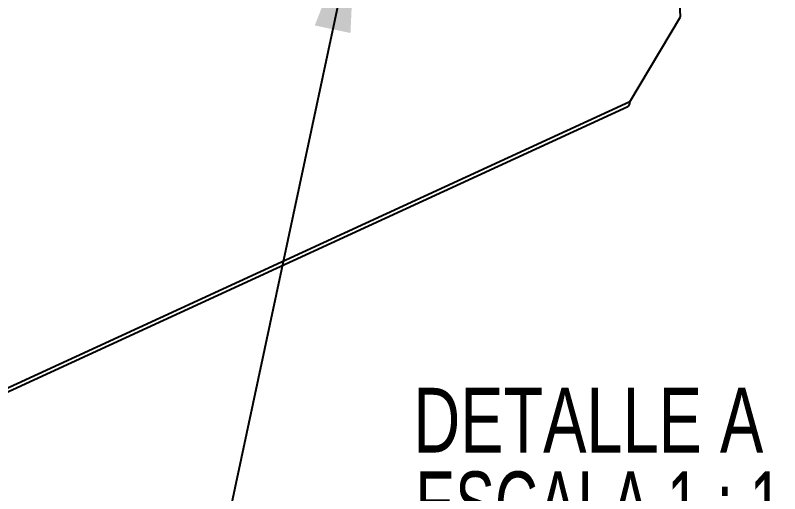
# Model space of a CAD drawing. Extents: x 0 to 7043, y 0 to 3042.
# Drawn here: x 1780.2 to 2193.6, y 2015.6 to 2274.3 of the extents above; entities that cross this region are included whole.
import ezdxf

# ---------------------------------------------------------------- set-up
doc = ezdxf.new("R2010")
doc.units = 0
doc.header["$LTSCALE"] = 10
doc.layers.get('0').update_dxf_attribs({"linetype": 'CONTINUOUS'})
doc.layers.add('FORMATO', color=7, linetype='CONTINUOUS')
doc.styles.add('SLDTEXTSTYLE1', font='TXT', dxfattribs={"width": 0.75})
doc.styles.add('SLDTEXTSTYLE3', font='TXT', dxfattribs={"width": 0.6875})
doc.dimstyles.new('SLDDIMSTYLE0', dxfattribs={"dimtxt": 0.18, "dimasz": 60, "dimexe": 0, "dimexo": 0.0625, "dimgap": 0, "dimtad": 0, "dimtih": 1, "dimtoh": 1, "dimdec": 0, "dimrnd": 1e-09, "dimzin": 0, "dimdsep": 46, "dimtxsty": 'Standard', "dimsah": 1, "dimcen": 0.09, "dimadec": 0, "dimazin": 0, "dimtfac": 60, "dimtdec": 0, "dimtofl": 0, "dimtmove": 0, "dimatfit": 3, "dimfxl": 1, "dimtolj": 1, "dimtzin": 0, "dimarcsym": 0})

# ---------------------------------------------------------------- blocks, each defined once
blk = doc.blocks.new('SW_NOTE_0_17')
at = {"color": 0, "linetype": 'Continuous', "char_height": 35, "attachment_point": 2}
for s, insert, style in [('DETALLE A', (111.02, 45.12), 'SLDTEXTSTYLE1'), ('ESCALA 1 : 1', (116.84, -0.14), 'SLDTEXTSTYLE3')]:
    blk.add_mtext(s, dxfattribs=dict(at, insert=insert, style=style))

msp = doc.modelspace()

# ---------------------------------------------------------------- linework, layer by layer
at = {"color": 7, "linetype": 'Continuous'}
for p, q in [((2139.92, 2273.46), (2133.02, 2446.24)), ((2112.53, 2227.39), (2139.92, 2273.46)), ((626.11, 1542.1), (2111.36, 2224.85)), ((2112.53, 2227.39), (627.28, 1544.63))]:
    msp.add_line(p, q, dxfattribs=at)
msp.add_arc((2110.1, 2226.97), 2.47, 300.7769, 9.7474, dxfattribs=at)

# ---------------------------------------------------------------- block references
msp.add_blockref('SW_NOTE_0_17', (1979.06, 2027.72), dxfattribs=at)

# ---------------------------------------------------------------- leaders
at = {"layer": 'FORMATO'}
msp.add_leader([(1964.31, 2325.39), (1890.97, 1981.83)], dimstyle='SLDDIMSTYLE0', dxfattribs=at)

doc.saveas('drawing.dxf')
